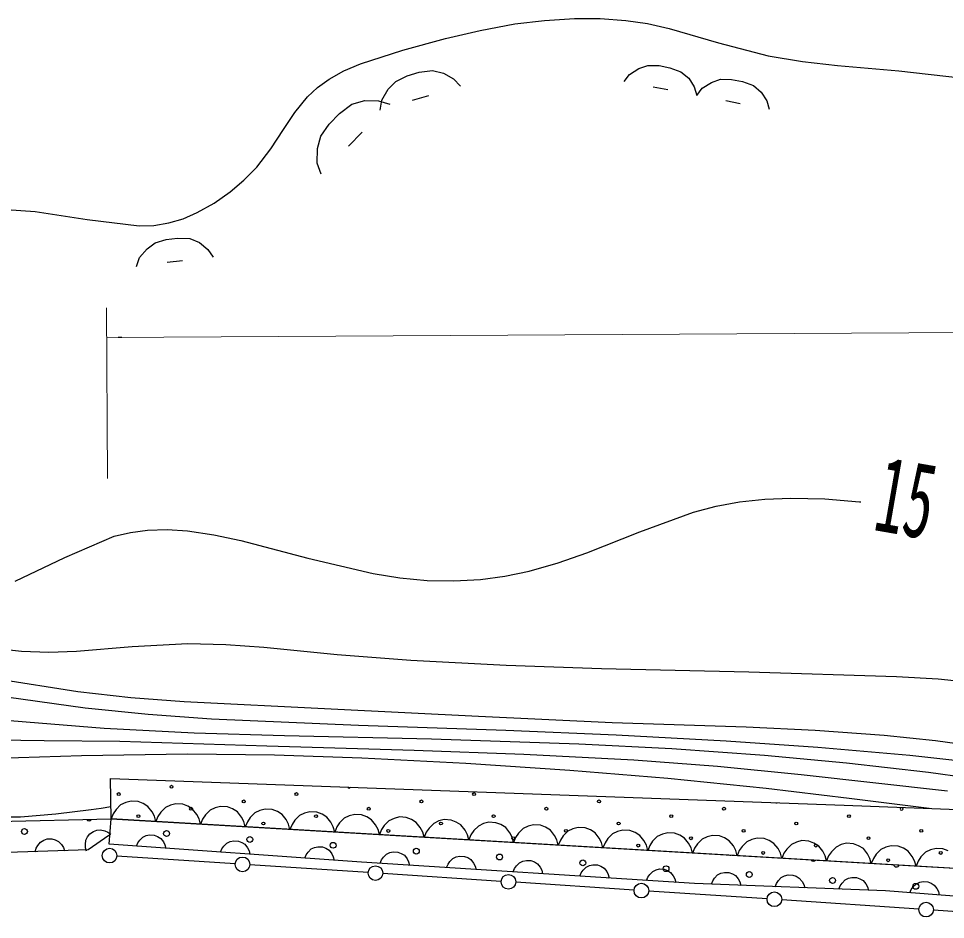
# Model space of a CAD drawing. Units: millimetres, scale not verified. Extents: x 40000 to 680000, y 20000 to 380000.
# Drawn here: x 142445 to 173863, y 290703 to 321241 of the extents above; entities that cross this region are included whole.
import ezdxf
from ezdxf.enums import TextEntityAlignment as Align

# ---------------------------------------------------------------- set-up
doc = ezdxf.new("R2010")
doc.units = ezdxf.units.MM
doc.header["$LTSCALE"] = 1000
doc.layers.add('M-BGD', color=7, linetype='Continuous', lineweight=25)
doc.layers.add('M-BMK-HTXT', color=7, linetype='Continuous', lineweight=13)
doc.styles.add('ＭＳ ゴシック', font='')
doc.styles.get('ＭＳ ゴシック').set_extended_font_data('MS Gothic')

msp = doc.modelspace()

# ---------------------------------------------------------------- linework, layer by layer
at = {"layer": 'M-BGD'}
for p, q in [((159269, 321059), (160271, 321180)), ((160271, 321180), (161287, 321241)), ((161287, 321241), (162160, 321240)), ((162160, 321240), (163027, 321180)), ((163027, 321180), (163766, 321071)), ((156916, 320560), (158090, 320840)), ((158090, 320840), (159269, 321059)), ((163766, 321071), (164496, 320904)), ((164496, 320904), (166166, 320413)), ((155471, 320166), (156916, 320560)), ((154031, 319710), (155471, 320166)), ((166166, 320413), (167858, 319979)), ((167858, 319979), (169018, 319785)), ((153475, 319470), (154031, 319710)), ((163154, 319345), (163472, 319545)), ((163472, 319545), (163779, 319652)), ((163779, 319652), (164154, 319644)), ((164154, 319644), (164522, 319574)), ((164522, 319574), (164898, 319439)), ((169018, 319785), (170198, 319648)), ((170198, 319648), (172283, 319470)), ((152968, 319187), (153475, 319470)), ((155231, 319110), (155613, 319297)), ((155613, 319297), (156021, 319418)), ((156021, 319418), (156471, 319476)), ((156471, 319476), (156852, 319389)), ((156852, 319389), (157192, 319193)), ((162974, 319105), (163154, 319345)), ((164898, 319439), (165161, 319217)), ((165161, 319217), (165348, 318926)), ((172283, 319470), (174372, 319230)), ((152238, 318582), (152583, 318907)), ((152583, 318907), (152968, 319187)), ((154976, 318843), (155231, 319110)), ((157192, 319193), (157428, 318944)), ((164449, 318824), (163958, 318918)), ((165348, 318926), (165432, 318636)), ((165612, 318876), (165930, 319076)), ((165930, 319076), (166237, 319183)), ((166237, 319183), (166612, 319175)), ((166612, 319175), (166980, 319105)), ((166980, 319105), (167356, 318969)), ((167356, 318969), (167619, 318747)), ((154759, 318475), (154976, 318843)), ((156338, 318622), (155792, 318461)), ((165432, 318636), (165612, 318876)), ((167619, 318747), (167806, 318457)), ((151812, 318057), (152238, 318582)), ((153321, 318018), (153746, 318333)), ((153746, 318333), (154185, 318461)), ((154185, 318461), (154643, 318453)), ((154643, 318453), (155025, 318334)), ((154702, 318140), (154759, 318475)), ((166907, 318355), (166416, 318448)), ((167806, 318457), (167890, 318167)), ((151426, 317483), (151812, 318057)), ((152973, 317663), (153321, 318018)), ((152689, 317255), (152973, 317663)), ((150992, 316821), (151426, 317483)), ((154096, 317386), (153631, 316912)), ((152581, 316838), (152689, 317255)), ((150517, 316204), (150992, 316821)), ((152569, 316339), (152581, 316838)), ((150083, 315758), (150517, 316204)), ((152701, 315965), (152569, 316339)), ((149617, 315363), (150083, 315758)), ((149072, 314987), (149617, 315363)), ((148501, 314666), (149072, 314987)), ((142032, 314773), (143009, 314700)), ((143009, 314700), (144768, 314425)), ((148021, 314457), (148501, 314666)), ((144768, 314425), (146528, 314210)), ((146528, 314210), (147030, 314230)), ((147030, 314230), (147536, 314311)), ((147536, 314311), (148021, 314457)), ((146802, 313436), (147073, 313640)), ((147073, 313640), (147447, 313751)), ((147447, 313751), (147836, 313798)), ((147836, 313798), (148252, 313782)), ((148252, 313782), (148584, 313645)), ((148584, 313645), (148862, 313415)), ((146548, 313136), (146802, 313436)), ((148862, 313415), (149038, 313154)), ((146446, 312841), (146548, 313136)), ((148001, 313029), (147483, 312966)), ((145941, 310434), (145825, 310433)), ((145941, 310434), (145825, 310433)), ((166093, 304712), (166887, 304862)), ((166887, 304862), (167743, 304954)), ((167743, 304954), (168620, 304987)), ((168620, 304987), (169777, 304956)), ((169777, 304956), (170950, 304864)), ((170950, 304864), (170970, 304862)), ((170970, 304862), (170990, 304860)), ((163506, 303845), (165321, 304505)), ((165321, 304505), (166093, 304712)), ((145687, 303692), (146244, 303824)), ((146244, 303824), (146813, 303897)), ((146813, 303897), (147481, 303916)), ((147481, 303916), (148168, 303873)), ((148168, 303873), (149067, 303744)), ((161702, 303125), (163506, 303845)), ((144011, 302968), (145687, 303692)), ((149067, 303744), (149982, 303551)), ((149982, 303551), (152249, 302954)), ((142331, 302175), (144011, 302968)), ((152249, 302954), (154461, 302432)), ((160730, 302786), (161702, 303125)), ((159747, 302507), (160730, 302786)), ((154461, 302432), (155372, 302283)), ((155372, 302283), (156292, 302193)), ((158107, 302223), (158929, 302335)), ((158929, 302335), (159747, 302507)), ((156292, 302193), (157195, 302178)), ((157195, 302178), (158107, 302223)), ((137566, 300343), (142540, 299798)), ((146293, 299958), (148185, 300062)), ((148185, 300062), (149471, 300026)), ((142540, 299798), (143475, 299766)), ((143475, 299766), (144411, 299794)), ((144411, 299794), (146293, 299958)), ((149471, 300026), (150757, 299929)), ((150757, 299929), (153249, 299679)), ((153249, 299679), (155743, 299488)), ((155743, 299488), (158974, 299322)), ((139513, 299200), (144452, 298435)), ((158974, 299322), (162208, 299215)), ((162208, 299215), (167193, 299094)), ((167193, 299094), (172205, 298941)), ((172205, 298941), (173617, 298860)), ((173617, 298860), (175019, 298718)), ((142038, 298252), (144708, 297875)), ((144452, 298435), (146247, 298231)), ((146247, 298231), (148059, 298086)), ((144708, 297875), (146835, 297660)), ((148059, 298086), (153042, 297840)), ((146835, 297660), (148980, 297503)), ((153042, 297840), (158035, 297595)), ((158035, 297595), (162570, 297384)), ((141437, 297499), (145350, 297189)), ((148980, 297503), (153969, 297285)), ((153969, 297285), (158967, 297114)), ((162570, 297384), (167111, 297233)), ((167111, 297233), (169449, 297122)), ((145350, 297189), (148403, 297033)), ((148403, 297033), (151460, 296938)), ((151460, 296938), (156447, 296824)), ((158967, 297114), (162700, 296966)), ((162700, 296966), (166429, 296758)), ((169449, 297122), (171781, 296950)), ((171781, 296950), (173530, 296765)), ((140754, 296812), (143313, 296767)), ((143313, 296767), (145873, 296744)), ((145873, 296744), (150858, 296592)), ((150858, 296592), (155855, 296439)), ((156447, 296824), (161441, 296658)), ((161441, 296658), (164584, 296496)), ((166429, 296758), (169540, 296547)), ((173530, 296765), (175281, 296519)), ((144584, 296261), (148176, 296313)), ((148176, 296313), (151125, 296279)), ((151125, 296279), (154083, 296184)), ((155855, 296439), (159574, 296304)), ((159574, 296304), (163298, 296109)), ((164584, 296496), (167726, 296274)), ((169540, 296547), (172657, 296276)), ((172657, 296276), (174693, 296042)), ((140992, 296149), (144584, 296261)), ((154083, 296184), (157607, 296004)), ((157607, 296004), (161128, 295763)), ((163298, 296109), (166139, 295895)), ((167726, 296274), (170504, 296016)), ((170504, 296016), (173285, 295698)), ((161128, 295763), (164455, 295488)), ((166139, 295895), (168973, 295622)), ((173285, 295698), (178225, 295020)), ((145582, 294112), (145563, 295486)), ((145563, 295486), (170429, 294575)), ((164455, 295488), (167787, 295153)), ((168973, 295622), (173930, 295061)), ((167787, 295153), (170595, 294820)), ((146260, 294711), (146078, 294665)), ((146495, 294698), (146260, 294711)), ((170595, 294820), (173401, 294462)), ((143708, 294279), (144905, 294431)), ((144905, 294431), (145240, 294479)), ((145240, 294479), (145576, 294529)), ((145749, 294426), (145653, 294283)), ((145906, 294584), (145749, 294426)), ((146078, 294665), (145906, 294584)), ((146669, 294630), (146495, 294698)), ((146831, 294530), (146669, 294630)), ((146969, 294354), (146831, 294530)), ((147422, 294495), (147264, 294337)), ((147594, 294576), (147422, 294495)), ((147775, 294622), (147594, 294576)), ((148010, 294608), (147775, 294622)), ((148185, 294541), (148010, 294608)), ((148346, 294440), (148185, 294541)), ((148484, 294265), (148346, 294440)), ((148938, 294406), (148780, 294248)), ((149110, 294487), (148938, 294406)), ((149291, 294533), (149110, 294487)), ((149526, 294519), (149291, 294533)), ((149701, 294452), (149526, 294519)), ((149862, 294351), (149701, 294452)), ((150625, 294398), (150453, 294316)), ((150807, 294444), (150625, 294398)), ((151042, 294430), (150807, 294444)), ((151217, 294363), (151042, 294430)), ((170429, 294575), (194556, 293655)), ((134928, 293875), (145582, 294112)), ((141346, 294172), (142515, 294187)), ((142515, 294187), (143708, 294279)), ((145511, 293251), (145582, 294112)), ((145653, 294283), (145582, 294112)), ((195601, 291171), (145582, 294112)), ((145582, 294112), (172997, 292512)), ((147051, 294201), (146969, 294354)), ((147098, 294023), (147051, 294201)), ((147168, 294194), (147098, 294023)), ((147264, 294337), (147168, 294194)), ((148567, 294112), (148484, 294265)), ((148613, 293934), (148567, 294112)), ((148684, 294105), (148613, 293934)), ((148780, 294248), (148684, 294105)), ((150000, 294176), (149862, 294351)), ((150082, 294023), (150000, 294176)), ((150296, 294158), (150200, 294016)), ((150453, 294316), (150296, 294158)), ((151378, 294262), (151217, 294363)), ((151516, 294087), (151378, 294262)), ((151598, 293934), (151516, 294087)), ((151969, 294227), (151811, 294069)), ((152141, 294308), (151969, 294227)), ((152323, 294355), (152141, 294308)), ((152558, 294341), (152323, 294355)), ((152732, 294274), (152558, 294341)), ((152894, 294173), (152732, 294274)), ((153032, 293998), (152894, 294173)), ((153485, 294138), (153327, 293980)), ((153657, 294219), (153485, 294138)), ((153838, 294266), (153657, 294219)), ((154073, 294252), (153838, 294266)), ((154248, 294185), (154073, 294252)), ((154409, 294084), (154248, 294185)), ((154547, 293908), (154409, 294084)), ((155173, 294130), (155001, 294049)), ((155354, 294177), (155173, 294130)), ((155589, 294163), (155354, 294177)), ((155764, 294095), (155589, 294163)), ((155925, 293995), (155764, 294095)), ((156870, 294087), (156688, 294041)), ((157105, 294074), (156870, 294087)), ((150129, 293845), (150082, 294023)), ((150200, 294016), (150129, 293845)), ((151645, 293756), (151598, 293934)), ((151716, 293927), (151645, 293756)), ((151811, 294069), (151716, 293927)), ((153114, 293844), (153032, 293998)), ((153160, 293667), (153114, 293844)), ((153231, 293838), (153160, 293667)), ((153327, 293980), (153231, 293838)), ((154630, 293755), (154547, 293908)), ((154843, 293891), (154747, 293748)), ((155001, 294049), (154843, 293891)), ((156063, 293819), (155925, 293995)), ((156145, 293666), (156063, 293819)), ((156359, 293802), (156263, 293659)), ((156516, 293960), (156359, 293802)), ((156688, 294041), (156516, 293960)), ((157279, 294006), (157105, 294074)), ((157441, 293906), (157279, 294006)), ((157579, 293730), (157441, 293906)), ((158032, 293871), (157874, 293713)), ((158204, 293952), (158032, 293871)), ((158386, 293998), (158204, 293952)), ((158620, 293984), (158386, 293998)), ((158795, 293917), (158620, 293984)), ((158957, 293816), (158795, 293917)), ((159095, 293641), (158957, 293816)), ((159548, 293782), (159390, 293624)), ((159720, 293863), (159548, 293782)), ((159901, 293909), (159720, 293863)), ((160136, 293895), (159901, 293909)), ((160311, 293828), (160136, 293895)), ((160472, 293727), (160311, 293828)), ((161236, 293774), (161063, 293693)), ((161417, 293820), (161236, 293774)), ((161652, 293806), (161417, 293820)), ((161827, 293739), (161652, 293806)), ((144724, 293392), (144780, 293505)), ((144780, 293505), (144856, 293601)), ((145508, 293549), (144810, 293059)), ((144856, 293601), (144983, 293690)), ((144983, 293690), (145099, 293729)), ((145099, 293729), (145223, 293743)), ((145223, 293743), (145366, 293709)), ((145366, 293709), (145471, 293664)), ((145471, 293664), (145568, 293591)), ((146553, 293390), (146656, 293493)), ((146656, 293493), (146770, 293545)), ((146770, 293545), (146889, 293572)), ((146889, 293572), (147044, 293561)), ((147044, 293561), (147159, 293518)), ((147159, 293518), (147264, 293450)), ((147264, 293450), (147354, 293334)), ((154676, 293578), (154630, 293755)), ((154747, 293748), (154676, 293578)), ((156192, 293488), (156145, 293666)), ((156263, 293659), (156192, 293488)), ((157661, 293577), (157579, 293730)), ((157708, 293399), (157661, 293577)), ((157779, 293570), (157708, 293399)), ((157874, 293713), (157779, 293570)), ((159177, 293488), (159095, 293641)), ((159223, 293310), (159177, 293488)), ((159294, 293481), (159223, 293310)), ((159390, 293624), (159294, 293481)), ((160610, 293552), (160472, 293727)), ((160693, 293399), (160610, 293552)), ((160906, 293534), (160810, 293392)), ((161063, 293693), (160906, 293534)), ((161988, 293638), (161827, 293739)), ((162126, 293463), (161988, 293638)), ((162208, 293310), (162126, 293463)), ((162579, 293603), (162422, 293445)), ((162751, 293685), (162579, 293603)), ((162933, 293731), (162751, 293685)), ((163168, 293717), (162933, 293731)), ((163342, 293650), (163168, 293717)), ((163504, 293549), (163342, 293650)), ((163642, 293374), (163504, 293549)), ((164095, 293514), (163937, 293356)), ((164267, 293595), (164095, 293514)), ((164448, 293642), (164267, 293595)), ((164683, 293628), (164448, 293642)), ((164858, 293561), (164683, 293628)), ((165019, 293460), (164858, 293561)), ((165157, 293284), (165019, 293460)), ((165783, 293506), (165611, 293425)), ((165964, 293553), (165783, 293506)), ((166199, 293539), (165964, 293553)), ((166374, 293471), (166199, 293539)), ((166535, 293371), (166374, 293471)), ((167480, 293463), (167298, 293417)), ((167715, 293450), (167480, 293463)), ((167890, 293382), (167715, 293450)), ((143044, 293116), (143101, 293215)), ((143101, 293215), (143192, 293328)), ((143192, 293328), (143300, 293392)), ((143300, 293392), (143417, 293431)), ((143417, 293431), (143571, 293436)), ((143571, 293436), (143690, 293405)), ((143690, 293405), (143802, 293348)), ((143802, 293348), (143903, 293242)), ((143903, 293242), (143966, 293146)), ((143966, 293146), (144007, 293033)), ((144710, 293248), (144724, 293392)), ((144716, 293134), (144710, 293248)), ((144750, 293016), (144716, 293134)), ((154069, 292648), (145511, 293251)), ((146439, 293185), (146487, 293297)), ((146487, 293297), (146553, 293390)), ((147354, 293334), (147407, 293232)), ((147407, 293232), (147436, 293115)), ((149339, 293096), (149406, 293189)), ((149406, 293189), (149508, 293292)), ((149508, 293292), (149622, 293345)), ((149622, 293345), (149742, 293371)), ((149742, 293371), (149896, 293360)), ((149896, 293360), (150011, 293317)), ((150011, 293317), (150117, 293250)), ((150117, 293250), (150206, 293133)), ((152361, 293092), (152475, 293144)), ((152475, 293144), (152594, 293170)), ((152594, 293170), (152749, 293160)), ((152749, 293160), (152864, 293116)), ((160739, 293221), (160693, 293399)), ((160810, 293392), (160739, 293221)), ((162255, 293132), (162208, 293310)), ((162326, 293303), (162255, 293132)), ((162422, 293445), (162326, 293303)), ((163724, 293220), (163642, 293374)), ((163771, 293043), (163724, 293220)), ((163841, 293214), (163771, 293043)), ((163937, 293356), (163841, 293214)), ((165240, 293131), (165157, 293284)), ((165453, 293267), (165357, 293124)), ((165611, 293425), (165453, 293267)), ((166673, 293195), (166535, 293371)), ((166755, 293042), (166673, 293195)), ((166969, 293178), (166873, 293035)), ((167126, 293336), (166969, 293178)), ((167298, 293417), (167126, 293336)), ((168051, 293282), (167890, 293382)), ((168189, 293106), (168051, 293282)), ((168642, 293247), (168484, 293089)), ((168814, 293328), (168642, 293247)), ((168996, 293374), (168814, 293328)), ((169231, 293361), (168996, 293374)), ((169405, 293293), (169231, 293361)), ((169567, 293192), (169405, 293293)), ((169705, 293017), (169567, 293192)), ((170158, 293158), (170000, 293000)), ((170330, 293239), (170158, 293158)), ((170511, 293285), (170330, 293239)), ((170746, 293271), (170511, 293285)), ((170921, 293204), (170746, 293271)), ((171082, 293103), (170921, 293204)), ((171846, 293150), (171674, 293069)), ((172027, 293196), (171846, 293150)), ((172262, 293182), (172027, 293196)), ((172437, 293115), (172262, 293182)), ((144810, 293059), (131785, 292631)), ((143008, 293000), (143044, 293116)), ((149786, 292587), (145778, 292850)), ((149291, 292984), (149339, 293096)), ((150206, 293133), (150259, 293032)), ((150259, 293032), (150289, 292914)), ((152144, 292784), (152191, 292896)), ((152191, 292896), (152258, 292989)), ((152258, 292989), (152361, 293092)), ((152864, 293116), (152969, 293049)), ((152969, 293049), (153059, 292932)), ((153059, 292932), (153112, 292831)), ((153112, 292831), (153141, 292713)), ((154811, 292813), (154913, 292917)), ((154913, 292917), (155027, 292970)), ((155027, 292970), (155146, 292997)), ((155146, 292997), (155301, 292987)), ((155301, 292987), (155416, 292944)), ((155416, 292944), (155522, 292878)), ((155522, 292878), (155612, 292761)), ((157170, 292771), (157283, 292824)), ((157283, 292824), (157403, 292851)), ((157403, 292851), (157557, 292841)), ((157557, 292841), (157672, 292799)), ((165286, 292954), (165240, 293131)), ((165357, 293124), (165286, 292954)), ((166802, 292865), (166755, 293042)), ((166873, 293035), (166802, 292865)), ((168271, 292953), (168189, 293106)), ((168318, 292775), (168271, 292953)), ((168389, 292946), (168318, 292775)), ((168484, 293089), (168389, 292946)), ((169787, 292864), (169705, 293017)), ((169833, 292686), (169787, 292864)), ((169904, 292857), (169833, 292686)), ((170000, 293000), (169904, 292857)), ((171220, 292928), (171082, 293103)), ((171303, 292775), (171220, 292928)), ((171516, 292911), (171420, 292768)), ((171674, 293069), (171516, 292911)), ((172598, 293014), (172437, 293115)), ((172736, 292839), (172598, 293014)), ((172818, 292686), (172736, 292839)), ((173032, 292821), (172936, 292679)), ((173189, 292979), (173032, 292821)), ((173361, 293061), (173189, 292979)), ((173543, 293107), (173361, 293061)), ((173778, 293093), (173543, 293107)), ((173952, 293026), (173778, 293093)), ((154293, 292291), (150285, 292554)), ((165351, 291920), (154069, 292648)), ((154698, 292608), (154745, 292720)), ((154745, 292720), (154811, 292813)), ((155612, 292761), (155666, 292660)), ((155666, 292660), (155696, 292543)), ((156954, 292462), (157002, 292574)), ((157002, 292574), (157068, 292668)), ((157068, 292668), (157170, 292771)), ((157672, 292799), (157778, 292732)), ((157778, 292732), (157869, 292616)), ((157869, 292616), (157922, 292515)), ((157922, 292515), (157952, 292398)), ((159258, 292429), (159324, 292522)), ((159324, 292522), (159426, 292626)), ((159426, 292626), (159540, 292678)), ((159540, 292678), (159659, 292706)), ((159659, 292706), (159814, 292696)), ((159814, 292696), (159929, 292653)), ((159929, 292653), (160035, 292586)), ((160035, 292586), (160125, 292470)), ((161683, 292480), (161796, 292533)), ((161796, 292533), (161916, 292560)), ((161916, 292560), (162070, 292550)), ((162070, 292550), (162185, 292508)), ((162185, 292508), (162291, 292441)), ((171349, 292597), (171303, 292775)), ((171420, 292768), (171349, 292597)), ((172865, 292508), (172818, 292686)), ((172936, 292679), (172865, 292508)), ((172997, 292512), (195601, 291171)), ((158800, 291995), (154792, 292258)), ((159211, 292316), (159258, 292429)), ((160125, 292470), (160179, 292369)), ((160179, 292369), (160209, 292252)), ((161467, 292171), (161515, 292283)), ((161515, 292283), (161581, 292376)), ((161581, 292376), (161683, 292480)), ((162291, 292441), (162381, 292325)), ((162381, 292325), (162435, 292223)), ((162435, 292223), (162465, 292106)), ((163771, 292137), (163837, 292231)), ((163837, 292231), (163939, 292334)), ((163939, 292334), (164053, 292387)), ((164053, 292387), (164172, 292415)), ((164172, 292415), (164327, 292405)), ((164327, 292405), (164442, 292362)), ((164442, 292362), (164548, 292295)), ((164548, 292295), (164638, 292179)), ((166040, 292106), (166139, 292212)), ((166139, 292212), (166251, 292268)), ((166251, 292268), (166370, 292298)), ((166370, 292298), (166525, 292292)), ((166525, 292292), (166641, 292253)), ((166641, 292253), (166748, 292188)), ((168412, 292184), (168530, 292214)), ((168530, 292214), (168685, 292208)), ((168685, 292208), (168801, 292169)), ((163307, 291699), (159299, 291962)), ((163724, 292025), (163771, 292137)), ((164638, 292179), (164692, 292078)), ((164692, 292078), (164722, 291961)), ((171832, 291668), (165351, 291920)), ((165931, 291898), (165976, 292011)), ((165976, 292011), (166040, 292106)), ((166748, 292188), (166842, 292075)), ((166842, 292075), (166898, 291975)), ((166898, 291975), (166931, 291859)), ((168092, 291813), (168136, 291927)), ((168136, 291927), (168200, 292022)), ((168200, 292022), (168299, 292128)), ((168299, 292128), (168412, 292184)), ((168801, 292169), (168909, 292104)), ((168909, 292104), (169002, 291991)), ((169002, 291991), (169058, 291891)), ((169058, 291891), (169091, 291775)), ((170297, 291843), (170361, 291938)), ((170361, 291938), (170460, 292044)), ((170460, 292044), (170572, 292100)), ((170572, 292100), (170691, 292130)), ((170691, 292130), (170846, 292124)), ((170846, 292124), (170962, 292085)), ((170962, 292085), (171069, 292020)), ((171069, 292020), (171162, 291907)), ((171162, 291907), (171219, 291807)), ((172774, 291809), (172877, 291912)), ((172877, 291912), (172991, 291963)), ((172991, 291963), (173111, 291989)), ((173111, 291989), (173265, 291977)), ((173265, 291977), (173380, 291934)), ((173380, 291934), (173485, 291865)), ((167814, 291403), (163806, 291666)), ((170252, 291729), (170297, 291843)), ((171219, 291807), (171252, 291691)), ((177128, 291264), (171832, 291668)), ((172658, 291605), (172706, 291717)), ((172706, 291717), (172774, 291809)), ((173485, 291865), (173574, 291748)), ((173574, 291748), (173626, 291647)), ((173626, 291647), (173655, 291529)), ((172957, 291053), (168313, 291369)), ((178100, 290703), (173456, 291019))]:
    msp.add_line(p, q, dxfattribs=at)
for centre, radius in [((147629, 295201), 49.8), ((145843, 294952), 49.8), ((150079, 294703), 49.8), ((151864, 294952), 49.8), ((156099, 294703), 49.8), ((157885, 294952), 49.8), ((162120, 294703), 49.8), ((148293, 294454), 49.8), ((154314, 294454), 49.8), ((160335, 294454), 49.8), ((166356, 294454), 49.8), ((146508, 294205), 49.8), ((152528, 294205), 49.8), ((158549, 294205), 49.8), ((164570, 294205), 49.8), ((170591, 294205), 49.8), ((142645, 293684), 99.5), ((150743, 293956), 49.8), ((156764, 293956), 49.8), ((162785, 293956), 49.8), ((168805, 293956), 49.8), ((147463, 293614), 99.5), ((150285, 293416), 99.5), ((154978, 293706), 49.8), ((159214, 293457), 49.8), ((160999, 293707), 49.8), ((165234, 293457), 49.8), ((167020, 293707), 49.8), ((171255, 293458), 49.8), ((173041, 293707), 49.8), ((153106, 293217), 99.5), ((163449, 293208), 49.8), ((169470, 293208), 49.8), ((145529, 292866), 249), ((155928, 293018), 99.5), ((158749, 292820), 99.5), ((167684, 292959), 49.8), ((173705, 292959), 49.8), ((150036, 292570), 249), ((154543, 292274), 249), ((161571, 292621), 99.5), ((164392, 292423), 99.5), ((171920, 292710), 49.8), ((159050, 291978), 249), ((167213, 292224), 99.5), ((163556, 291682), 249), ((170035, 292025), 99.5), ((172856, 291827), 99.5), ((168063, 291386), 249), ((173207, 291036), 249)]:
    msp.add_circle(centre, radius, dxfattribs=at)
for centre, radius, start, end in [((153650, 295201), 49.8, 191.5412, 344.2635), ((168141, 294703), 49.8, 241.2182, 294.5865), ((172376, 294454), 49.8, 108.7566, 66.8742), ((144832, 294149), 99.5, 213.4072, 329.146), ((166558, 292979), 99.5, 242.6621, 290.6562), ((169379, 292780), 99.5, 211.6359, 321.6824), ((172201, 292582), 99.5, 190.1283, 343.19)]:
    msp.add_arc(centre, radius, start, end, dxfattribs=at)
at = {"layer": 'M-BMK-HTXT'}
for p, q in [((145429, 310431), (401617, 311888)), ((145429, 310431), (401617, 311888)), ((145456, 305654), (145423, 311431)), ((145456, 305654), (145423, 311431))]:
    msp.add_line(p, q, dxfattribs=at)

# ---------------------------------------------------------------- texts
at = {"layer": 'M-BGD', "style": 'ＭＳ ゴシック', "width": 0.55}
msp.add_text('15', height=2566, rotation=350.1, dxfattribs=at).set_placement((171230, 303155), align=Align.BOTTOM_LEFT)

doc.saveas('drawing.dxf')
